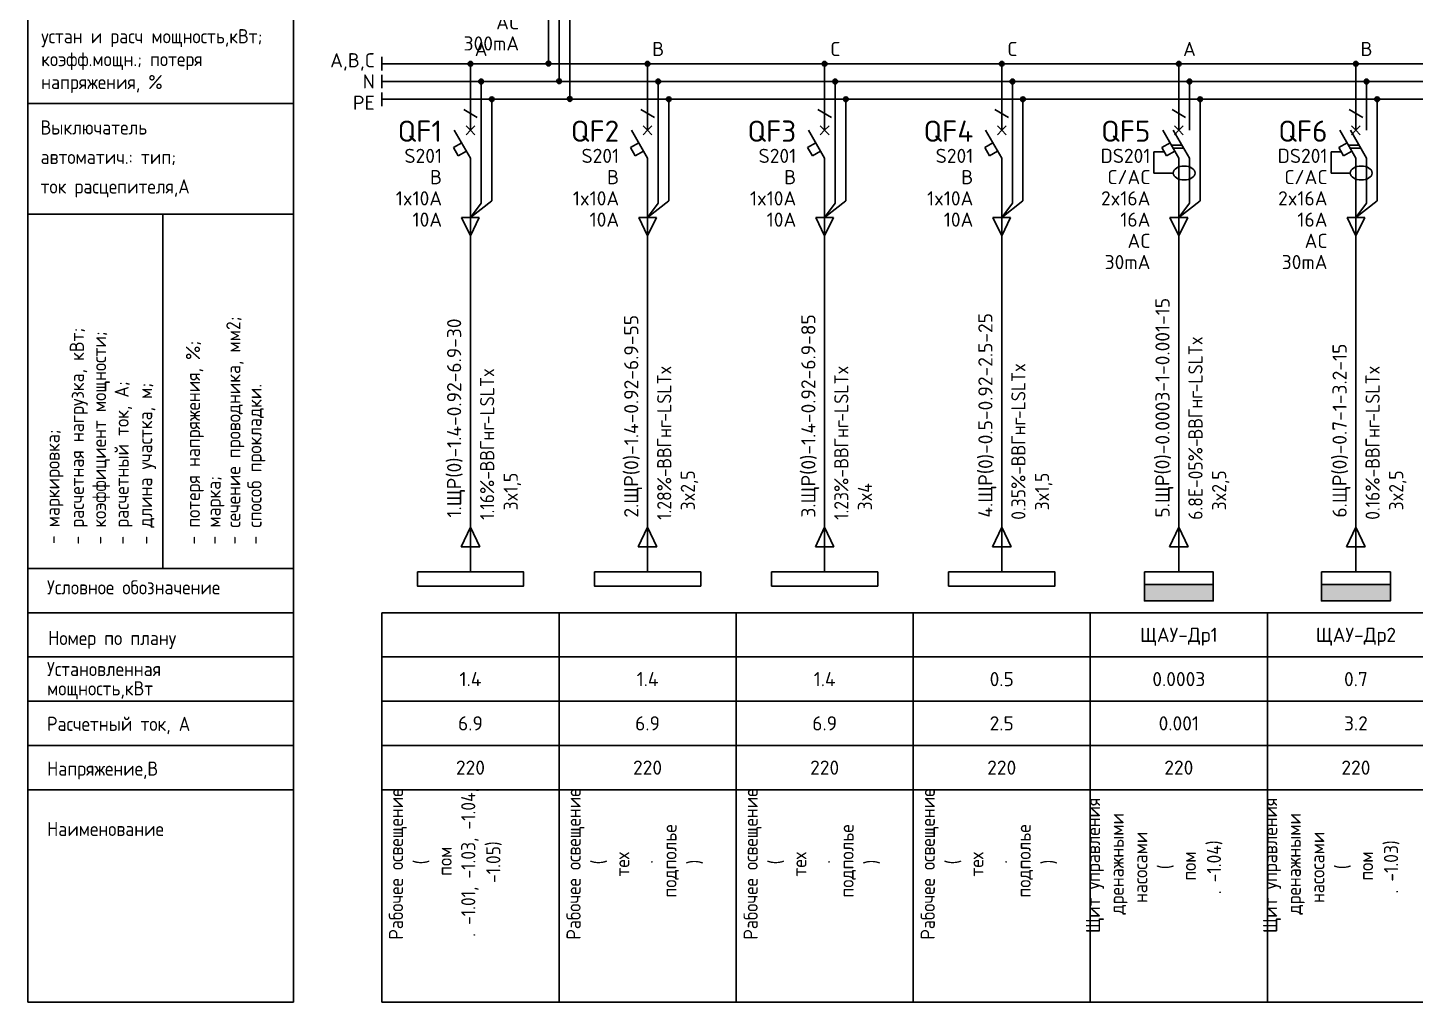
# Model space of a CAD drawing. Header units: millimetres. Extents: x -100 to 776, y -1250 to 875.
# Drawn here: x 0 to 195.9, y -250 to -112.4 of the extents above; entities that cross this region are included whole.
import ezdxf
from ezdxf.enums import TextEntityAlignment as Align

# ---------------------------------------------------------------- set-up
doc = ezdxf.new("R2010")
doc.units = ezdxf.units.MM
for name, color, linetype in [('Автомат защитный', 7, 'Continuous'), ('Принципиальная схема КТП -для ОДНОЛИНЕЙКИ', 7, 'Continuous'), ('ПРОВОДНИКИ', 7, 'Continuous'), ('ТЕРМОРЕЛЕ', 7, 'Continuous')]:
    doc.layers.add(name, color=color, linetype=linetype)
doc.layers.add('ЭС АВ', color=7, linetype='Continuous', lineweight=18)
doc.layers.add('ЭС рамка', color=7, linetype='Continuous', lineweight=18)
doc.styles.add('GOST A', font='isocpeur.ttf', dxfattribs={"width": 0.9})

# ---------------------------------------------------------------- blocks, each defined once
blk = doc.blocks.new('Table1')
at = {"lineweight": 30}
for p, q in [((37.5, 130), (37.5, 142.5)), ((37.5, 111.25), (37.5, 130)), ((37.5, 126.88), (0, 126.88)), ((0, 111.25), (0, 125.61)), ((0, 61.25), (0, 111.25)), ((0, 111.25), (37.5, 111.25)), ((37.5, 61.25), (0, 61.25)), ((37.5, 55), (0, 55)), ((37.5, 48.75), (0, 48.75)), ((37.5, 42.5), (0, 42.5)), ((37.5, 36.25), (0, 36.25)), ((37.5, 30), (0, 30))]:
    blk.add_line(p, q, dxfattribs=at)
at = {"layer": 'ЭС рамка', "lineweight": 30}
for p, q in [((0, 0), (0, 209.34)), ((37.5, 209.34), (37.5, 0)), ((19.09, 61.25), (19.09, 111.25)), ((37.5, 0), (0, 0))]:
    blk.add_line(p, q, dxfattribs=at)
at = {"layer": 'ЭС рамка', "style": 'GOST A', "width": 0.9}
for s, p in [('устан и расч мощность,кВт; ', (1.9, 135.39)), ('коэфф.мощн.; потеря ', (1.9, 132.16)), ('напряжения, %', (1.9, 128.92)), ('Выключатель', (1.81, 122.51)), ('автоматич.: тип;', (1.81, 118.35)), ('ток расцепителя,А', (1.81, 114.18)), ('Условное обозначение', (2.72, 57.58)), ('Номер по плану', (2.88, 50.43)), ('Установленная', (2.72, 46.05)), ('мощность,кВт', (2.72, 43.32)), ('Расчетный ток, А', (2.72, 38.31)), ('Напряжение,В', (2.72, 31.99)), ('Наименование', (2.72, 23.47))]:
    blk.add_text(s, height=2, dxfattribs=at).set_placement(p)
for s, p in [(' - сечение проводника, мм2;', (30.03, 63.48)), (' - расчетная нагрузка, кВт;', (7.93, 63.48)), (' - коэффициент мощности;', (11.07, 63.48)), (' - потеря напряжения, %%%;', (24.32, 63.48)), (' - расчетный ток, А;', (14.25, 63.48)), (' - длина участка, м;', (17.57, 63.48)), (' - способ прокладки.', (33.01, 63.48)), ('   - маркировка;', (4.5, 61.25)), (' - марка;', (27.23, 63.48))]:
    blk.add_text(s, height=2, rotation=90, dxfattribs=at).set_placement(p)
blk = doc.blocks.new('Start')
at = {"layer": 'ЭС рамка', "color": 7, "linetype": 'Continuous', "lineweight": 30}
blk.add_line((0, 3.46), (0, 1.54), dxfattribs=at)
at = {"layer": 'ЭС рамка', "color": 5, "linetype": 'Continuous', "lineweight": 30}
blk.add_line((0, 0.96), (0, -0.96), dxfattribs=at)
at = {"layer": 'ЭС рамка', "color": 94, "linetype": 'Continuous', "lineweight": 30, "ltscale": 50}
blk.add_line((0, -1.54), (0, -3.46), dxfattribs=at)
at = {"style": 'GOST A'}
blk.add_attdef('PHASE', text='', height=2, dxfattribs=at).set_placement((-1, 3), align=Align.MIDDLE_RIGHT)
at = {"layer": 'ЭС рамка', "color": 7, "linetype": 'Continuous', "lineweight": 18, "style": 'GOST A'}
blk.add_text('N', height=2, dxfattribs=at).set_placement((-1, 0), align=Align.MIDDLE_RIGHT)
at = {"layer": 'ЭС рамка', "color": 7, "linetype": 'Continuous', "lineweight": 18, "ltscale": 50, "style": 'GOST A'}
blk.add_text('РЕ', height=2, dxfattribs=at).set_placement((-1, -3), align=Align.MIDDLE_RIGHT)
blk = doc.blocks.new('*U20')
h = blk.add_hatch(color=256)
h.dxf.hatch_style = 1
edge = h.paths.add_edge_path()
edge.add_ellipse((-1.49, 2.53), major_axis=(0, 0.333), ratio=1, start_angle=0, end_angle=360)
h = blk.add_hatch(color=256)
h.dxf.hatch_style = 1
edge = h.paths.add_edge_path()
edge.add_ellipse((0.01, 0.03), major_axis=(0, 0.333), ratio=1, start_angle=0, end_angle=360, ccw=False)
h = blk.add_hatch(color=256)
h.dxf.hatch_style = 1
edge = h.paths.add_edge_path()
edge.add_ellipse((1.52, -2.47), major_axis=(0, 0.333), ratio=1, start_angle=0, end_angle=360, ccw=False)
at = {"lineweight": 30}
for p, q in [((-1.49, 66.87), (-1.49, 79.37)), ((-1.49, 66.87), (-1.49, 28.43)), ((0.01, 20.02), (0.01, 25.4)), ((-2.56, 17.94), (-1.06, 17.94)), ((-2.29, 17.47), (-0.79, 17.47)), ((0.01, 16.08), (0.01, 0.36))]:
    blk.add_line(p, q, dxfattribs=at)
for p, q in [((-1.49, 73.12), (45.66, 73.12)), ((-1.49, 54.15), (-1.49, 59.87)), ((-1.49, 54.15), (45.66, 54.15))]:
    blk.add_line(p, q)
at = {"layer": 'Автомат защитный', "lineweight": 30}
for p, q in [((-2.44, 24.62), (-0.53, 23.51)), ((-2.44, 23.78), (-0.53, 22.68)), ((-2.44, 22.95), (-0.53, 21.84)), ((-1.49, 16.08), (-3.76, 20.02)), ((0.01, 16.08), (-2.26, 20.02)), ((-3.89, 17.57), (-2.73, 18.23)), ((-3.55, 16.99), (-5, 16.99)), ((-5, 16.99), (-5, 14)), ((-3.22, 16.41), (-3.89, 17.57)), ((-2.07, 17.08), (-3.22, 16.41)), ((-5, 14), (-2.29, 14))]:
    blk.add_line(p, q, dxfattribs=at)
at = {"layer": 'Автомат защитный', "lineweight": 30, "extrusion": (0, 0, -1)}
blk.add_ellipse((-0.74, 14), major_axis=(1.55, 0), ratio=0.633538, start_param=-1.570796, end_param=4.712389, dxfattribs=at)
at = {"layer": 'ТЕРМОРЕЛЕ', "lineweight": 30}
blk.add_line((1.51, -2.14), (1.51, 25.18), dxfattribs=at)
blk.add_ellipse((-1.49, 2.53), major_axis=(0, 0.333), ratio=1, start_param=-1.570796, end_param=4.712389, dxfattribs=at)
at = {"layer": 'ТЕРМОРЕЛЕ', "lineweight": 30, "extrusion": (0, 0, -1)}
for centre in [(0.01, 0.03), (1.52, -2.47)]:
    blk.add_ellipse(centre, major_axis=(0, 0.333), ratio=1, start_param=-1.570796, end_param=4.712389, dxfattribs=at)
at = {"layer": 'ЭС АВ', "color": 7, "linetype": 'Continuous', "lineweight": 18}
for p, q in [((-2.37, 73.76), (-0.6, 72.47)), ((-2.37, 54.79), (-0.6, 53.5))]:
    blk.add_line(p, q, dxfattribs=at)
at = {"layer": 'ЭС АВ', "color": 7, "linetype": 'Continuous', "lineweight": 30}
for p, q in [((-1.49, 28.43), (-1.49, 20.02)), ((0.01, 25.4), (-1.49, 28.43)), ((-1.49, 28.43), (1.51, 25.18)), ((-1.49, 20.66), (-1.49, 20.04)), ((-1.49, 16.08), (-1.49, 2.86))]:
    blk.add_line(p, q, dxfattribs=at)
at = {"layer": 'ЭС АВ', "color": 7, "lineweight": 30}
for q in [(-2.11, 20.65), (-2.11, 19.4), (-0.86, 20.65), (-0.86, 19.4)]:
    blk.add_line((-1.49, 20.02), q, dxfattribs=at)
at = {"style": 'GOST A'}
for tag, p in [('LINE_C', (2.08, 76.2)), ('LINE_A', (1.92, 56.7)), ('LINE_B', (1.92, 51.84))]:
    blk.add_attdef(tag, text='', height=2.5, dxfattribs=at).set_placement(p, align=Align.MIDDLE_LEFT)
at = {"layer": 'Автомат защитный', "style": 'GOST A'}
for tag, height, p in [('PHASE', 2, (-5.64, 29.33)), ('NUMBER', 3, (-5.64, 24.25)), ('SWITCHTYPE', 2, (-5.64, 20.37)), ('SWITCHRELEASE', 2, (-5.64, 17.37)), ('SWITCHNOMINALCURRENT', 2, (-5.64, 14.37)), ('SWITCHRELEASECURRENT', 2, (-5.64, 11.37)), ('RCDTYPE', 2, (-5.64, 8.37)), ('RCDSETPOINT', 2, (-5.64, 5.37))]:
    blk.add_attdef(tag, text='', height=height, dxfattribs=at).set_placement(p, align=Align.MIDDLE_RIGHT)
blk = doc.blocks.new('*U18')
h = blk.add_hatch(color=256)
h.dxf.hatch_style = 1
edge = h.paths.add_edge_path()
edge.add_ellipse((12.5, 132.5), major_axis=(0, 0.333), ratio=1, start_angle=0, end_angle=360)
h = blk.add_hatch(color=256)
h.dxf.hatch_style = 1
edge = h.paths.add_edge_path()
edge.add_ellipse((14, 130), major_axis=(0, 0.333), ratio=1, start_angle=0, end_angle=360)
h = blk.add_hatch(color=256)
h.dxf.hatch_style = 1
edge = h.paths.add_edge_path()
edge.add_ellipse((15.5, 127.5), major_axis=(0, 0.333), ratio=1, start_angle=0, end_angle=360)
at = {"lineweight": 30}
for p, q in [((14, 129.67), (14, 123.11)), ((15.5, 127.17), (15.5, 113.13)), ((14, 123.11), (14, 112.8)), ((0, 55), (25, 55)), ((0, 55), (0, 0)), ((25, 55), (25, 0)), ((0, 48.75), (25, 48.75)), ((0, 42.5), (25, 42.5)), ((0, 36.25), (25, 36.25))]:
    blk.add_line(p, q, dxfattribs=at)
at = {"layer": 'Автомат защитный', "lineweight": 30}
for p, q in [((12.5, 123.11), (12.5, 132.17)), ((11.54, 126.04), (13.46, 124.93)), ((12.5, 119.17), (10.22, 123.11)), ((10.1, 120.66), (11.26, 121.32)), ((10.77, 119.5), (10.1, 120.66)), ((11.92, 120.17), (10.77, 119.5)), ((12.5, 108.54), (12.5, 119.17))]:
    blk.add_line(p, q, dxfattribs=at)
blk.add_ellipse((12.5, 132.5), major_axis=(0, 0.333), ratio=1, start_param=-1.570796, end_param=4.712389, dxfattribs=at)
at = {"layer": 'Принципиальная схема КТП -для ОДНОЛИНЕЙКИ', "lineweight": 30}
for p, q in [((12.5, 108.54), (12.5, 99.73)), ((11.19, 64.32), (12.5, 67.06)), ((12.5, 67.06), (13.81, 64.32)), ((13.81, 64.32), (11.19, 64.32)), ((12.5, 64.32), (12.5, 62.5))]:
    blk.add_line(p, q, dxfattribs=at)
at = {"layer": 'ПРОВОДНИКИ', "lineweight": 30}
for p, q in [((12.5, 110.81), (15.5, 113.13)), ((12.5, 110.81), (14, 112.8)), ((13.75, 110.81), (11.25, 110.81)), ((11.25, 110.81), (12.5, 108.2)), ((12.5, 108.2), (13.75, 110.81)), ((11.19, 64.31), (12.5, 67.06)), ((12.5, 67.06), (13.81, 64.31)), ((13.81, 64.31), (11.19, 64.31))]:
    blk.add_line(p, q, dxfattribs=at)
at = {"layer": 'ПРОВОДНИКИ', "lineweight": 30, "ltscale": 100}
blk.add_line((12.5, 99.73), (12.5, 64.32), dxfattribs=at)
at = {"layer": 'ПРОВОДНИКИ', "color": 7, "linetype": 'Continuous', "lineweight": 30}
for centre in [(14, 130), (15.5, 127.5), (15.5, 127.5)]:
    blk.add_ellipse(centre, major_axis=(0, 0.333), ratio=1, start_param=-1.570796, end_param=4.712389, dxfattribs=at)
at = {"layer": 'ЭС АВ', "color": 7, "lineweight": 30}
for q in [(11.88, 123.74), (13.12, 123.74), (11.88, 122.49), (13.12, 122.49)]:
    blk.add_line((12.5, 123.11), q, dxfattribs=at)
at = {"layer": 'ЭС рамка', "color": 7, "linetype": 'Continuous', "lineweight": 30}
for p, q in [((0, 132.5), (12.17, 132.5)), ((12.83, 132.5), (25, 132.5))]:
    blk.add_line(p, q, dxfattribs=at)
at = {"layer": 'ЭС рамка', "color": 5, "linetype": 'Continuous', "lineweight": 30}
for p, q in [((0, 130), (13.67, 130)), ((14.33, 130), (25, 130))]:
    blk.add_line(p, q, dxfattribs=at)
at = {"layer": 'ЭС рамка', "color": 94, "linetype": 'Continuous', "lineweight": 30}
for p, q in [((0, 127.5), (15.17, 127.5)), ((15.83, 127.5), (25, 127.5))]:
    blk.add_line(p, q, dxfattribs=at)
at = {"layer": 'ЭС рамка', "lineweight": 30}
for p, q in [((25, 30), (0, 30)), ((25, 0), (0, 0))]:
    blk.add_line(p, q, dxfattribs=at)
at = {"style": 'GOST A'}
for tag, p in [('LABEL', (12.5, 51.88)), ('INSTALLEDPOWER', (12.5, 45.63)), ('CURRENT', (12.5, 39.37)), ('VOLTAGE', (12.5, 33.13))]:
    blk.add_attdef(tag, text='', height=2, dxfattribs=at).set_placement(p, align=Align.MIDDLE_CENTER)
blk.add_attdef('TEXT', text='', height=2, rotation=90, dxfattribs=at).set_placement((12.5, 15), align=Align.MIDDLE_CENTER)
at = {"layer": 'Автомат защитный', "style": 'GOST A'}
blk.add_attdef('PHASE', text='', height=2, dxfattribs=at).set_placement((14, 134.59), align=Align.MIDDLE_CENTER)
for tag, height, p in [('NUMBER', 3, (8.49, 122.99)), ('SWITCHTYPE', 2, (8.49, 119.5)), ('SWITCHRELEASE', 2, (8.49, 116.5)), ('SWITCHNOMINALCURRENT', 2, (8.49, 113.5)), ('SWITCHRELEASECURRENT', 2, (8.49, 110.5)), ('RCDTYPE', 2, (8.49, 107.5)), ('RCDSETPOINT', 2, (8.49, 104.5))]:
    blk.add_attdef(tag, text='', height=height, dxfattribs=at).set_placement(p, align=Align.MIDDLE_RIGHT)
blk.add_attdef('LINE_A', text='', height=2, rotation=90, dxfattribs=at).set_placement((10.19, 68.43), align=Align.MIDDLE_LEFT)
blk.add_attdef('LINE_B', text='', height=2, rotation=90, dxfattribs=at).set_placement((13.85, 68.43), align=Align.TOP_LEFT)
blk = doc.blocks.new('*U21')
at = {"linetype": 'ByBlock', "lineweight": 30}
blk.add_line((0, -1.75), (0, 0), dxfattribs=at)
at = {"lineweight": 30}
blk.add_lwpolyline([(-7.5, -1.75), (7.5, -1.75), (7.5, -3.75), (-7.5, -3.75)], close=True, dxfattribs=at)
blk = doc.blocks.new('*U23')
h = blk.add_hatch(color=256)
h.dxf.hatch_style = 1
edge = h.paths.add_edge_path()
edge.add_ellipse((12.5, 132.5), major_axis=(0, 0.333), ratio=1, start_angle=0, end_angle=360)
h = blk.add_hatch(color=256)
h.dxf.hatch_style = 1
edge = h.paths.add_edge_path()
edge.add_ellipse((14, 130), major_axis=(0, 0.333), ratio=1, start_angle=0, end_angle=360)
h = blk.add_hatch(color=256)
h.dxf.hatch_style = 1
edge = h.paths.add_edge_path()
edge.add_ellipse((15.5, 127.5), major_axis=(0, 0.333), ratio=1, start_angle=0, end_angle=360)
at = {"lineweight": 30}
for p, q in [((14, 129.67), (14, 123.11)), ((15.5, 127.17), (15.5, 113.13)), ((11.44, 121), (12.94, 121)), ((11.68, 120.58), (13.18, 120.58)), ((14, 119.17), (14, 112.8)), ((0, 55), (25, 55)), ((0, 55), (0, 0)), ((25, 55), (25, 0)), ((0, 48.75), (25, 48.75)), ((0, 42.5), (25, 42.5)), ((0, 36.25), (25, 36.25))]:
    blk.add_line(p, q, dxfattribs=at)
at = {"layer": 'Автомат защитный', "lineweight": 30}
for p, q in [((12.5, 123.11), (12.5, 132.17)), ((11.54, 126.04), (13.46, 124.93)), ((12.5, 119.17), (10.22, 123.11)), ((14, 119.17), (11.72, 123.11)), ((10.43, 120.08), (8.99, 120.08)), ((8.99, 120.08), (8.99, 117.08)), ((10.1, 120.66), (11.26, 121.32)), ((10.77, 119.5), (10.1, 120.66)), ((11.92, 120.17), (10.77, 119.5)), ((12.5, 108.54), (12.5, 119.17)), ((8.99, 117.08), (11.7, 117.08))]:
    blk.add_line(p, q, dxfattribs=at)
blk.add_ellipse((12.5, 132.5), major_axis=(0, 0.333), ratio=1, start_param=-1.570796, end_param=4.712389, dxfattribs=at)
at = {"layer": 'Автомат защитный', "lineweight": 30, "extrusion": (0, 0, -1)}
blk.add_ellipse((13.25, 117.08), major_axis=(1.55, 0), ratio=0.633538, start_param=-1.570796, end_param=4.712389, dxfattribs=at)
at = {"layer": 'Принципиальная схема КТП -для ОДНОЛИНЕЙКИ', "lineweight": 30}
for p, q in [((12.5, 108.54), (12.5, 99.73)), ((11.19, 64.32), (12.5, 67.06)), ((12.5, 67.06), (13.81, 64.32)), ((13.81, 64.32), (11.19, 64.32)), ((12.5, 64.32), (12.5, 62.5))]:
    blk.add_line(p, q, dxfattribs=at)
at = {"layer": 'ПРОВОДНИКИ', "lineweight": 30}
for p, q in [((12.5, 110.81), (15.5, 113.13)), ((12.5, 110.81), (14, 112.8)), ((13.75, 110.81), (11.25, 110.81)), ((11.25, 110.81), (12.5, 108.2)), ((12.5, 108.2), (13.75, 110.81)), ((11.19, 64.31), (12.5, 67.06)), ((12.5, 67.06), (13.81, 64.31)), ((13.81, 64.31), (11.19, 64.31))]:
    blk.add_line(p, q, dxfattribs=at)
at = {"layer": 'ПРОВОДНИКИ', "lineweight": 30, "ltscale": 100}
blk.add_line((12.5, 99.73), (12.5, 64.32), dxfattribs=at)
at = {"layer": 'ПРОВОДНИКИ', "color": 7, "linetype": 'Continuous', "lineweight": 30}
for centre in [(14, 130), (15.5, 127.5), (15.5, 127.5)]:
    blk.add_ellipse(centre, major_axis=(0, 0.333), ratio=1, start_param=-1.570796, end_param=4.712389, dxfattribs=at)
at = {"layer": 'ЭС АВ', "color": 7, "lineweight": 30}
for q in [(11.88, 123.74), (13.12, 123.74), (11.88, 122.49), (13.12, 122.49)]:
    blk.add_line((12.5, 123.11), q, dxfattribs=at)
at = {"layer": 'ЭС рамка', "color": 7, "linetype": 'Continuous', "lineweight": 30}
for p, q in [((0, 132.5), (12.17, 132.5)), ((12.83, 132.5), (25, 132.5))]:
    blk.add_line(p, q, dxfattribs=at)
at = {"layer": 'ЭС рамка', "color": 5, "linetype": 'Continuous', "lineweight": 30}
for p, q in [((0, 130), (13.67, 130)), ((14.33, 130), (25, 130))]:
    blk.add_line(p, q, dxfattribs=at)
at = {"layer": 'ЭС рамка', "color": 94, "linetype": 'Continuous', "lineweight": 30}
for p, q in [((0, 127.5), (15.17, 127.5)), ((15.83, 127.5), (25, 127.5))]:
    blk.add_line(p, q, dxfattribs=at)
at = {"layer": 'ЭС рамка', "lineweight": 30}
for p, q in [((25, 30), (0, 30)), ((25, 0), (0, 0))]:
    blk.add_line(p, q, dxfattribs=at)
at = {"style": 'GOST A'}
for tag, p in [('LABEL', (12.5, 51.88)), ('INSTALLEDPOWER', (12.5, 45.63)), ('CURRENT', (12.5, 39.37)), ('VOLTAGE', (12.5, 33.13))]:
    blk.add_attdef(tag, text='', height=2, dxfattribs=at).set_placement(p, align=Align.MIDDLE_CENTER)
blk.add_attdef('TEXT', text='', height=2, rotation=90, dxfattribs=at).set_placement((12.5, 15), align=Align.MIDDLE_CENTER)
at = {"layer": 'Автомат защитный', "style": 'GOST A'}
blk.add_attdef('PHASE', text='', height=2, dxfattribs=at).set_placement((14, 134.59), align=Align.MIDDLE_CENTER)
for tag, height, p in [('NUMBER', 3, (8.49, 122.99)), ('SWITCHTYPE', 2, (8.49, 119.5)), ('SWITCHRELEASE', 2, (8.49, 116.5)), ('SWITCHNOMINALCURRENT', 2, (8.49, 113.5)), ('SWITCHRELEASECURRENT', 2, (8.49, 110.5)), ('RCDTYPE', 2, (8.49, 107.5)), ('RCDSETPOINT', 2, (8.49, 104.5))]:
    blk.add_attdef(tag, text='', height=height, dxfattribs=at).set_placement(p, align=Align.MIDDLE_RIGHT)
blk.add_attdef('LINE_A', text='', height=2, rotation=90, dxfattribs=at).set_placement((10.19, 68.43), align=Align.MIDDLE_LEFT)
blk.add_attdef('LINE_B', text='', height=2, rotation=90, dxfattribs=at).set_placement((13.85, 68.43), align=Align.TOP_LEFT)
blk = doc.blocks.new('*U15')
h = blk.add_hatch(color=256)
h.dxf.hatch_style = 1
h.paths.add_polyline_path([(-4.86, -3.51), (-4.86, -5.83), (4.86, -5.83), (4.86, -3.51)])
at = {"linetype": 'ByBlock', "lineweight": 30}
blk.add_line((0, -1.75), (0, 0), dxfattribs=at)
at = {"lineweight": 30}
blk.add_line((-4.86, -3.51), (4.86, -3.51), dxfattribs=at)
at = {"linetype": 'ByBlock', "lineweight": 30}
blk.add_lwpolyline([(-4.86, -1.75), (4.86, -1.75), (4.86, -5.83), (-4.86, -5.83)], close=True, dxfattribs=at)

msp = doc.modelspace()

# ---------------------------------------------------------------- block references
at = {"lineweight": 0}
for name, p in [('Table1', (0, -250)), ('*U21', (62.5, -187.5)), ('*U21', (87.5, -187.5)), ('*U21', (112.5, -187.5)), ('*U21', (137.5, -187.5)), ('*U15', (162.5, -187.5)), ('*U15', (187.5, -187.5))]:
    msp.add_blockref(name, p, dxfattribs=at)
for name, p, values in [('*U20', (75, -120), {'PHASE': 'A,B,C', 'NUMBER': '1Q2', 'SWITCHTYPE': 'S204P/DDA204', 'SWITCHRELEASE': 'C/AC', 'SWITCHNOMINALCURRENT': '4x20А', 'SWITCHRELEASECURRENT': '20А', 'RCDSETPOINT': '300mA', 'RCDTYPE': 'AC', 'LINE_B': '0.65%-ВВГнг-LSLTx ^J 5x4', 'LINE_A': '1.2-А3/2ГРЩ-7.8-0.95-12.5-25'}), ('Start', (50, -120), {'PHASE': 'A,B,C'})]:
    msp.add_blockref(name, p, dxfattribs=at).add_auto_attribs(values)
ref = msp.add_blockref('*U18', (50, -250), dxfattribs=at)
ref.add_attrib('INSTALLEDPOWER', '1.4', dxfattribs={"height": 2, "style": 'GOST A'}).set_placement((62.5, -204.375), align=Align.MIDDLE_CENTER)
ref.add_attrib('CURRENT', '6.9', dxfattribs={"height": 2, "style": 'GOST A'}).set_placement((62.5, -210.625), align=Align.MIDDLE_CENTER)
ref.add_attrib('VOLTAGE', '220', dxfattribs={"height": 2, "style": 'GOST A'}).set_placement((62.5, -216.875), align=Align.MIDDLE_CENTER)
ref.add_attrib('LINE_A', '1.ЩР(0)-1.4-0.92-6.9-30', dxfattribs={"layer": 'Автомат защитный', "height": 2, "rotation": 90, "style": 'GOST A'}).set_placement((60.194, -181.572), align=Align.MIDDLE_LEFT)
ref.add_attrib('LINE_B_001', '1.16%%%-', (65.852, -181.882), dxfattribs={"layer": 'Автомат защитный', "height": 2, "rotation": 90, "style": 'GOST A', "width": 0.9})
ref.add_attrib('PHASE', 'A', dxfattribs={"layer": 'Автомат защитный', "height": 2, "style": 'GOST A'}).set_placement((64, -115.409), align=Align.MIDDLE_CENTER)
ref.add_attrib('NUMBER', 'QF1', dxfattribs={"layer": 'Автомат защитный', "height": 3, "style": 'GOST A'}).set_placement((58.489, -127.013), align=Align.MIDDLE_RIGHT)
ref.add_attrib('SWITCHTYPE', 'S201', dxfattribs={"layer": 'Автомат защитный', "height": 2, "style": 'GOST A'}).set_placement((58.489, -130.5), align=Align.MIDDLE_RIGHT)
ref.add_attrib('SWITCHRELEASE', 'B', dxfattribs={"layer": 'Автомат защитный', "height": 2, "style": 'GOST A'}).set_placement((58.489, -133.5), align=Align.MIDDLE_RIGHT)
ref.add_attrib('SWITCHNOMINALCURRENT', '1x10А', dxfattribs={"layer": 'Автомат защитный', "height": 2, "style": 'GOST A'}).set_placement((58.489, -136.5), align=Align.MIDDLE_RIGHT)
ref.add_attrib('SWITCHRELEASECURRENT', '10А', dxfattribs={"layer": 'Автомат защитный', "height": 2, "style": 'GOST A'}).set_placement((58.489, -139.5), align=Align.MIDDLE_RIGHT)
ref.add_attrib('TEXT_001', 'Рабочее освещение', (52.986, -241.159), dxfattribs={"height": 2, "rotation": 90, "style": 'GOST A', "width": 0.9})
ref.add_attrib('LINE_B_002', 'ВВГнг', (65.852, -175.042), dxfattribs={"layer": 'Автомат защитный', "height": 2, "rotation": 90, "style": 'GOST A', "width": 0.9})
ref.add_attrib('LINE_B_003', '-LSLTx', (65.852, -168.382), dxfattribs={"layer": 'Автомат защитный', "height": 2, "rotation": 90, "style": 'GOST A', "width": 0.9})
ref.add_attrib('LINE_B_004', ' 3x1,5', (69.185, -181.702), dxfattribs={"layer": 'Автомат защитный', "height": 2, "rotation": 90, "style": 'GOST A', "width": 0.9})
ref.add_attrib('TEXT_002', '(', (56.52, -230.539), dxfattribs={"height": 2, "rotation": 90, "style": 'GOST A', "width": 0.9})
ref.add_attrib('TEXT_003', 'пом', (59.853, -232.159), dxfattribs={"height": 2, "rotation": 90, "style": 'GOST A', "width": 0.9})
ref.add_attrib('TEXT_004', '. -1.01, -1.03, -1.04,', (63.186, -240.754), dxfattribs={"height": 2, "rotation": 90, "style": 'GOST A', "width": 0.9})
ref.add_attrib('TEXT_005', '-1.05)', (66.72, -233.149), dxfattribs={"height": 2, "rotation": 90, "style": 'GOST A', "width": 0.9})
ref = msp.add_blockref('*U18', (75, -250), dxfattribs=at)
ref.add_attrib('INSTALLEDPOWER', '1.4', dxfattribs={"height": 2, "style": 'GOST A'}).set_placement((87.5, -204.375), align=Align.MIDDLE_CENTER)
ref.add_attrib('CURRENT', '6.9', dxfattribs={"height": 2, "style": 'GOST A'}).set_placement((87.5, -210.625), align=Align.MIDDLE_CENTER)
ref.add_attrib('VOLTAGE', '220', dxfattribs={"height": 2, "style": 'GOST A'}).set_placement((87.5, -216.875), align=Align.MIDDLE_CENTER)
ref.add_attrib('LINE_A', '2.ЩР(0)-1.4-0.92-6.9-55', dxfattribs={"layer": 'Автомат защитный', "height": 2, "rotation": 90, "style": 'GOST A'}).set_placement((85.194, -181.572), align=Align.MIDDLE_LEFT)
ref.add_attrib('LINE_B_001', '1.28%%%-', (90.852, -181.882), dxfattribs={"layer": 'Автомат защитный', "height": 2, "rotation": 90, "style": 'GOST A', "width": 0.9})
ref.add_attrib('PHASE', 'B', dxfattribs={"layer": 'Автомат защитный', "height": 2, "style": 'GOST A'}).set_placement((89, -115.409), align=Align.MIDDLE_CENTER)
ref.add_attrib('NUMBER', 'QF2', dxfattribs={"layer": 'Автомат защитный', "height": 3, "style": 'GOST A'}).set_placement((83.489, -127.013), align=Align.MIDDLE_RIGHT)
ref.add_attrib('SWITCHTYPE', 'S201', dxfattribs={"layer": 'Автомат защитный', "height": 2, "style": 'GOST A'}).set_placement((83.489, -130.5), align=Align.MIDDLE_RIGHT)
ref.add_attrib('SWITCHRELEASE', 'B', dxfattribs={"layer": 'Автомат защитный', "height": 2, "style": 'GOST A'}).set_placement((83.489, -133.5), align=Align.MIDDLE_RIGHT)
ref.add_attrib('SWITCHNOMINALCURRENT', '1x10А', dxfattribs={"layer": 'Автомат защитный', "height": 2, "style": 'GOST A'}).set_placement((83.489, -136.5), align=Align.MIDDLE_RIGHT)
ref.add_attrib('SWITCHRELEASECURRENT', '10А', dxfattribs={"layer": 'Автомат защитный', "height": 2, "style": 'GOST A'}).set_placement((83.489, -139.5), align=Align.MIDDLE_RIGHT)
ref.add_attrib('TEXT_001', 'Рабочее освещение', (78.058, -241.159), dxfattribs={"height": 2, "rotation": 90, "style": 'GOST A', "width": 0.9})
ref.add_attrib('LINE_B_002', 'ВВГнг', (90.852, -174.682), dxfattribs={"layer": 'Автомат защитный', "height": 2, "rotation": 90, "style": 'GOST A', "width": 0.9})
ref.add_attrib('LINE_B_003', '-LSLTx', (90.852, -168.022), dxfattribs={"layer": 'Автомат защитный', "height": 2, "rotation": 90, "style": 'GOST A', "width": 0.9})
ref.add_attrib('LINE_B_004', ' 3x2,5', (94.185, -181.702), dxfattribs={"layer": 'Автомат защитный', "height": 2, "rotation": 90, "style": 'GOST A', "width": 0.9})
ref.add_attrib('TEXT_002', '(', (81.591, -230.539), dxfattribs={"height": 2, "rotation": 90, "style": 'GOST A', "width": 0.9})
ref.add_attrib('TEXT_003', 'тех', (84.925, -232.249), dxfattribs={"height": 2, "rotation": 90, "style": 'GOST A', "width": 0.9})
ref.add_attrib('TEXT_004', '.', (88.258, -230.449), dxfattribs={"height": 2, "rotation": 90, "style": 'GOST A', "width": 0.9})
ref.add_attrib('TEXT_005', 'подполье', (91.591, -235.219), dxfattribs={"height": 2, "rotation": 90, "style": 'GOST A', "width": 0.9})
ref.add_attrib('TEXT_006', ')', (95.125, -230.539), dxfattribs={"height": 2, "rotation": 90, "style": 'GOST A', "width": 0.9})
ref = msp.add_blockref('*U18', (100, -250), dxfattribs=at)
ref.add_attrib('INSTALLEDPOWER', '1.4', dxfattribs={"height": 2, "style": 'GOST A'}).set_placement((112.5, -204.375), align=Align.MIDDLE_CENTER)
ref.add_attrib('CURRENT', '6.9', dxfattribs={"height": 2, "style": 'GOST A'}).set_placement((112.5, -210.625), align=Align.MIDDLE_CENTER)
ref.add_attrib('VOLTAGE', '220', dxfattribs={"height": 2, "style": 'GOST A'}).set_placement((112.5, -216.875), align=Align.MIDDLE_CENTER)
ref.add_attrib('LINE_A', '3.ЩР(0)-1.4-0.92-6.9-85', dxfattribs={"layer": 'Автомат защитный', "height": 2, "rotation": 90, "style": 'GOST A'}).set_placement((110.194, -181.572), align=Align.MIDDLE_LEFT)
ref.add_attrib('LINE_B_001', '1.23%%%-', (115.852, -181.882), dxfattribs={"layer": 'Автомат защитный', "height": 2, "rotation": 90, "style": 'GOST A', "width": 0.9})
ref.add_attrib('PHASE', 'C', dxfattribs={"layer": 'Автомат защитный', "height": 2, "style": 'GOST A'}).set_placement((114, -115.409), align=Align.MIDDLE_CENTER)
ref.add_attrib('NUMBER', 'QF3', dxfattribs={"layer": 'Автомат защитный', "height": 3, "style": 'GOST A'}).set_placement((108.489, -127.013), align=Align.MIDDLE_RIGHT)
ref.add_attrib('SWITCHTYPE', 'S201', dxfattribs={"layer": 'Автомат защитный', "height": 2, "style": 'GOST A'}).set_placement((108.489, -130.5), align=Align.MIDDLE_RIGHT)
ref.add_attrib('SWITCHRELEASE', 'B', dxfattribs={"layer": 'Автомат защитный', "height": 2, "style": 'GOST A'}).set_placement((108.489, -133.5), align=Align.MIDDLE_RIGHT)
ref.add_attrib('SWITCHNOMINALCURRENT', '1x10А', dxfattribs={"layer": 'Автомат защитный', "height": 2, "style": 'GOST A'}).set_placement((108.489, -136.5), align=Align.MIDDLE_RIGHT)
ref.add_attrib('SWITCHRELEASECURRENT', '10А', dxfattribs={"layer": 'Автомат защитный', "height": 2, "style": 'GOST A'}).set_placement((108.489, -139.5), align=Align.MIDDLE_RIGHT)
ref.add_attrib('TEXT_001', 'Рабочее освещение', (103.058, -241.159), dxfattribs={"height": 2, "rotation": 90, "style": 'GOST A', "width": 0.9})
ref.add_attrib('LINE_B_002', 'ВВГнг', (115.852, -174.682), dxfattribs={"layer": 'Автомат защитный', "height": 2, "rotation": 90, "style": 'GOST A', "width": 0.9})
ref.add_attrib('LINE_B_003', '-LSLTx', (115.852, -168.022), dxfattribs={"layer": 'Автомат защитный', "height": 2, "rotation": 90, "style": 'GOST A', "width": 0.9})
ref.add_attrib('LINE_B_004', ' 3x4', (119.185, -181.702), dxfattribs={"layer": 'Автомат защитный', "height": 2, "rotation": 90, "style": 'GOST A', "width": 0.9})
ref.add_attrib('TEXT_002', '(', (106.591, -230.539), dxfattribs={"height": 2, "rotation": 90, "style": 'GOST A', "width": 0.9})
ref.add_attrib('TEXT_003', 'тех', (109.925, -232.249), dxfattribs={"height": 2, "rotation": 90, "style": 'GOST A', "width": 0.9})
ref.add_attrib('TEXT_004', '.', (113.258, -230.449), dxfattribs={"height": 2, "rotation": 90, "style": 'GOST A', "width": 0.9})
ref.add_attrib('TEXT_005', 'подполье', (116.591, -235.219), dxfattribs={"height": 2, "rotation": 90, "style": 'GOST A', "width": 0.9})
ref.add_attrib('TEXT_006', ')', (120.125, -230.539), dxfattribs={"height": 2, "rotation": 90, "style": 'GOST A', "width": 0.9})
ref = msp.add_blockref('*U18', (125, -250), dxfattribs=at)
ref.add_attrib('INSTALLEDPOWER', '0.5', dxfattribs={"height": 2, "style": 'GOST A'}).set_placement((137.5, -204.375), align=Align.MIDDLE_CENTER)
ref.add_attrib('CURRENT', '2.5', dxfattribs={"height": 2, "style": 'GOST A'}).set_placement((137.5, -210.625), align=Align.MIDDLE_CENTER)
ref.add_attrib('VOLTAGE', '220', dxfattribs={"height": 2, "style": 'GOST A'}).set_placement((137.5, -216.875), align=Align.MIDDLE_CENTER)
ref.add_attrib('LINE_A', '4.ЩР(0)-0.5-0.92-2.5-25', dxfattribs={"layer": 'Автомат защитный', "height": 2, "rotation": 90, "style": 'GOST A'}).set_placement((135.194, -181.572), align=Align.MIDDLE_LEFT)
ref.add_attrib('LINE_B_001', '0.35%%%-', (140.852, -181.881), dxfattribs={"layer": 'Автомат защитный', "height": 2, "rotation": 90, "style": 'GOST A', "width": 0.9})
ref.add_attrib('PHASE', 'C', dxfattribs={"layer": 'Автомат защитный', "height": 2, "style": 'GOST A'}).set_placement((139, -115.409), align=Align.MIDDLE_CENTER)
ref.add_attrib('NUMBER', 'QF4', dxfattribs={"layer": 'Автомат защитный', "height": 3, "style": 'GOST A'}).set_placement((133.489, -127.013), align=Align.MIDDLE_RIGHT)
ref.add_attrib('SWITCHTYPE', 'S201', dxfattribs={"layer": 'Автомат защитный', "height": 2, "style": 'GOST A'}).set_placement((133.489, -130.5), align=Align.MIDDLE_RIGHT)
ref.add_attrib('SWITCHRELEASE', 'B', dxfattribs={"layer": 'Автомат защитный', "height": 2, "style": 'GOST A'}).set_placement((133.489, -133.5), align=Align.MIDDLE_RIGHT)
ref.add_attrib('SWITCHNOMINALCURRENT', '1x10А', dxfattribs={"layer": 'Автомат защитный', "height": 2, "style": 'GOST A'}).set_placement((133.489, -136.5), align=Align.MIDDLE_RIGHT)
ref.add_attrib('SWITCHRELEASECURRENT', '10А', dxfattribs={"layer": 'Автомат защитный', "height": 2, "style": 'GOST A'}).set_placement((133.489, -139.5), align=Align.MIDDLE_RIGHT)
ref.add_attrib('TEXT_001', 'Рабочее освещение', (128.058, -241.159), dxfattribs={"height": 2, "rotation": 90, "style": 'GOST A', "width": 0.9})
ref.add_attrib('LINE_B_002', 'ВВГнг', (140.852, -174.321), dxfattribs={"layer": 'Автомат защитный', "height": 2, "rotation": 90, "style": 'GOST A', "width": 0.9})
ref.add_attrib('LINE_B_003', '-LSLTx', (140.852, -167.661), dxfattribs={"layer": 'Автомат защитный', "height": 2, "rotation": 90, "style": 'GOST A', "width": 0.9})
ref.add_attrib('LINE_B_004', ' 3x1,5', (144.185, -181.701), dxfattribs={"layer": 'Автомат защитный', "height": 2, "rotation": 90, "style": 'GOST A', "width": 0.9})
ref.add_attrib('TEXT_002', '(', (131.591, -230.539), dxfattribs={"height": 2, "rotation": 90, "style": 'GOST A', "width": 0.9})
ref.add_attrib('TEXT_003', 'тех', (134.925, -232.249), dxfattribs={"height": 2, "rotation": 90, "style": 'GOST A', "width": 0.9})
ref.add_attrib('TEXT_004', '.', (138.258, -230.449), dxfattribs={"height": 2, "rotation": 90, "style": 'GOST A', "width": 0.9})
ref.add_attrib('TEXT_005', 'подполье', (141.591, -235.219), dxfattribs={"height": 2, "rotation": 90, "style": 'GOST A', "width": 0.9})
ref.add_attrib('TEXT_006', ')', (145.125, -230.539), dxfattribs={"height": 2, "rotation": 90, "style": 'GOST A', "width": 0.9})
ref = msp.add_blockref('*U23', (150, -250), dxfattribs=at)
ref.add_attrib('LABEL', 'ЩАУ-Др1', dxfattribs={"height": 2, "style": 'GOST A'}).set_placement((162.5, -198.125), align=Align.MIDDLE_CENTER)
ref.add_attrib('INSTALLEDPOWER', '0.0003', dxfattribs={"height": 2, "style": 'GOST A'}).set_placement((162.5, -204.375), align=Align.MIDDLE_CENTER)
ref.add_attrib('CURRENT', '0.001', dxfattribs={"height": 2, "style": 'GOST A'}).set_placement((162.5, -210.625), align=Align.MIDDLE_CENTER)
ref.add_attrib('VOLTAGE', '220', dxfattribs={"height": 2, "style": 'GOST A'}).set_placement((162.5, -216.875), align=Align.MIDDLE_CENTER)
ref.add_attrib('LINE_A', '5.ЩР(0)-0.0003-1-0.001-15', dxfattribs={"layer": 'Автомат защитный', "height": 2, "rotation": 90, "style": 'GOST A'}).set_placement((160.194, -181.572), align=Align.MIDDLE_LEFT)
ref.add_attrib('LINE_B_001', '6.8E-05%%%-', (165.852, -181.881), dxfattribs={"layer": 'Автомат защитный', "height": 2, "rotation": 90, "style": 'GOST A', "width": 0.9})
ref.add_attrib('PHASE', 'A', dxfattribs={"layer": 'Автомат защитный', "height": 2, "style": 'GOST A'}).set_placement((164, -115.409), align=Align.MIDDLE_CENTER)
ref.add_attrib('NUMBER', 'QF5', dxfattribs={"layer": 'Автомат защитный', "height": 3, "style": 'GOST A'}).set_placement((158.489, -127.013), align=Align.MIDDLE_RIGHT)
ref.add_attrib('SWITCHTYPE', 'DS201', dxfattribs={"layer": 'Автомат защитный', "height": 2, "style": 'GOST A'}).set_placement((158.489, -130.5), align=Align.MIDDLE_RIGHT)
ref.add_attrib('SWITCHRELEASE', 'С/AC', dxfattribs={"layer": 'Автомат защитный', "height": 2, "style": 'GOST A'}).set_placement((158.489, -133.5), align=Align.MIDDLE_RIGHT)
ref.add_attrib('SWITCHNOMINALCURRENT', '2x16А', dxfattribs={"layer": 'Автомат защитный', "height": 2, "style": 'GOST A'}).set_placement((158.489, -136.5), align=Align.MIDDLE_RIGHT)
ref.add_attrib('SWITCHRELEASECURRENT', '16А', dxfattribs={"layer": 'Автомат защитный', "height": 2, "style": 'GOST A'}).set_placement((158.489, -139.5), align=Align.MIDDLE_RIGHT)
ref.add_attrib('RCDSETPOINT', '30mA', dxfattribs={"layer": 'Автомат защитный', "height": 2, "style": 'GOST A'}).set_placement((158.489, -145.5), align=Align.MIDDLE_RIGHT)
ref.add_attrib('RCDTYPE', 'AC', dxfattribs={"layer": 'Автомат защитный', "height": 2, "style": 'GOST A'}).set_placement((158.489, -142.5), align=Align.MIDDLE_RIGHT)
ref.add_attrib('TEXT_001', 'Щит управления', (151.391, -240.224), dxfattribs={"height": 2, "rotation": 90, "style": 'GOST A', "width": 0.9})
ref.add_attrib('LINE_B_002', 'ВВГнг', (165.852, -170.541), dxfattribs={"layer": 'Автомат защитный', "height": 2, "rotation": 90, "style": 'GOST A', "width": 0.9})
ref.add_attrib('LINE_B_003', '-LSLTx', (165.852, -163.881), dxfattribs={"layer": 'Автомат защитный', "height": 2, "rotation": 90, "style": 'GOST A', "width": 0.9})
ref.add_attrib('LINE_B_004', ' 3x2,5', (169.185, -181.701), dxfattribs={"layer": 'Автомат защитный', "height": 2, "rotation": 90, "style": 'GOST A', "width": 0.9})
ref.add_attrib('TEXT_002', 'дренажными', (154.725, -237.614), dxfattribs={"height": 2, "rotation": 90, "style": 'GOST A', "width": 0.9})
ref.add_attrib('TEXT_003', 'насосами', (158.058, -235.994), dxfattribs={"height": 2, "rotation": 90, "style": 'GOST A', "width": 0.9})
ref.add_attrib('TEXT_004', '(', (161.591, -231.224), dxfattribs={"height": 2, "rotation": 90, "style": 'GOST A', "width": 0.9})
ref.add_attrib('TEXT_005', 'пом', (164.925, -232.844), dxfattribs={"height": 2, "rotation": 90, "style": 'GOST A', "width": 0.9})
ref.add_attrib('TEXT_006', '. -1.04)', (168.458, -234.734), dxfattribs={"height": 2, "rotation": 90, "style": 'GOST A', "width": 0.9})
ref = msp.add_blockref('*U23', (175, -250), dxfattribs=at)
ref.add_attrib('LABEL', 'ЩАУ-Др2', dxfattribs={"height": 2, "style": 'GOST A'}).set_placement((187.5, -198.125), align=Align.MIDDLE_CENTER)
ref.add_attrib('INSTALLEDPOWER', '0.7', dxfattribs={"height": 2, "style": 'GOST A'}).set_placement((187.5, -204.375), align=Align.MIDDLE_CENTER)
ref.add_attrib('CURRENT', '3.2', dxfattribs={"height": 2, "style": 'GOST A'}).set_placement((187.5, -210.625), align=Align.MIDDLE_CENTER)
ref.add_attrib('VOLTAGE', '220', dxfattribs={"height": 2, "style": 'GOST A'}).set_placement((187.5, -216.875), align=Align.MIDDLE_CENTER)
ref.add_attrib('LINE_A', '6.ЩР(0)-0.7-1-3.2-15', dxfattribs={"layer": 'Автомат защитный', "height": 2, "rotation": 90, "style": 'GOST A'}).set_placement((185.194, -181.572), align=Align.MIDDLE_LEFT)
ref.add_attrib('LINE_B_001', '0.16%%%-', (190.852, -181.881), dxfattribs={"layer": 'Автомат защитный', "height": 2, "rotation": 90, "style": 'GOST A', "width": 0.9})
ref.add_attrib('PHASE', 'B', dxfattribs={"layer": 'Автомат защитный', "height": 2, "style": 'GOST A'}).set_placement((189, -115.409), align=Align.MIDDLE_CENTER)
ref.add_attrib('NUMBER', 'QF6', dxfattribs={"layer": 'Автомат защитный', "height": 3, "style": 'GOST A'}).set_placement((183.489, -127.013), align=Align.MIDDLE_RIGHT)
ref.add_attrib('SWITCHTYPE', 'DS201', dxfattribs={"layer": 'Автомат защитный', "height": 2, "style": 'GOST A'}).set_placement((183.489, -130.5), align=Align.MIDDLE_RIGHT)
ref.add_attrib('SWITCHRELEASE', 'С/AC', dxfattribs={"layer": 'Автомат защитный', "height": 2, "style": 'GOST A'}).set_placement((183.489, -133.5), align=Align.MIDDLE_RIGHT)
ref.add_attrib('SWITCHNOMINALCURRENT', '2x16А', dxfattribs={"layer": 'Автомат защитный', "height": 2, "style": 'GOST A'}).set_placement((183.489, -136.5), align=Align.MIDDLE_RIGHT)
ref.add_attrib('SWITCHRELEASECURRENT', '16А', dxfattribs={"layer": 'Автомат защитный', "height": 2, "style": 'GOST A'}).set_placement((183.489, -139.5), align=Align.MIDDLE_RIGHT)
ref.add_attrib('RCDSETPOINT', '30mA', dxfattribs={"layer": 'Автомат защитный', "height": 2, "style": 'GOST A'}).set_placement((183.489, -145.5), align=Align.MIDDLE_RIGHT)
ref.add_attrib('RCDTYPE', 'AC', dxfattribs={"layer": 'Автомат защитный', "height": 2, "style": 'GOST A'}).set_placement((183.489, -142.5), align=Align.MIDDLE_RIGHT)
ref.add_attrib('TEXT_001', 'Щит управления', (176.391, -240.224), dxfattribs={"height": 2, "rotation": 90, "style": 'GOST A', "width": 0.9})
ref.add_attrib('LINE_B_002', 'ВВГнг', (190.852, -174.681), dxfattribs={"layer": 'Автомат защитный', "height": 2, "rotation": 90, "style": 'GOST A', "width": 0.9})
ref.add_attrib('LINE_B_003', '-LSLTx', (190.852, -168.021), dxfattribs={"layer": 'Автомат защитный', "height": 2, "rotation": 90, "style": 'GOST A', "width": 0.9})
ref.add_attrib('LINE_B_004', ' 3x2,5', (194.185, -181.701), dxfattribs={"layer": 'Автомат защитный', "height": 2, "rotation": 90, "style": 'GOST A', "width": 0.9})
ref.add_attrib('TEXT_002', 'дренажными', (179.725, -237.614), dxfattribs={"height": 2, "rotation": 90, "style": 'GOST A', "width": 0.9})
ref.add_attrib('TEXT_003', 'насосами', (183.058, -235.994), dxfattribs={"height": 2, "rotation": 90, "style": 'GOST A', "width": 0.9})
ref.add_attrib('TEXT_004', '(', (186.591, -231.224), dxfattribs={"height": 2, "rotation": 90, "style": 'GOST A', "width": 0.9})
ref.add_attrib('TEXT_005', 'пом', (189.925, -232.844), dxfattribs={"height": 2, "rotation": 90, "style": 'GOST A', "width": 0.9})
ref.add_attrib('TEXT_006', '. -1.03)', (193.458, -234.644), dxfattribs={"height": 2, "rotation": 90, "style": 'GOST A', "width": 0.9})

doc.saveas('drawing.dxf')
